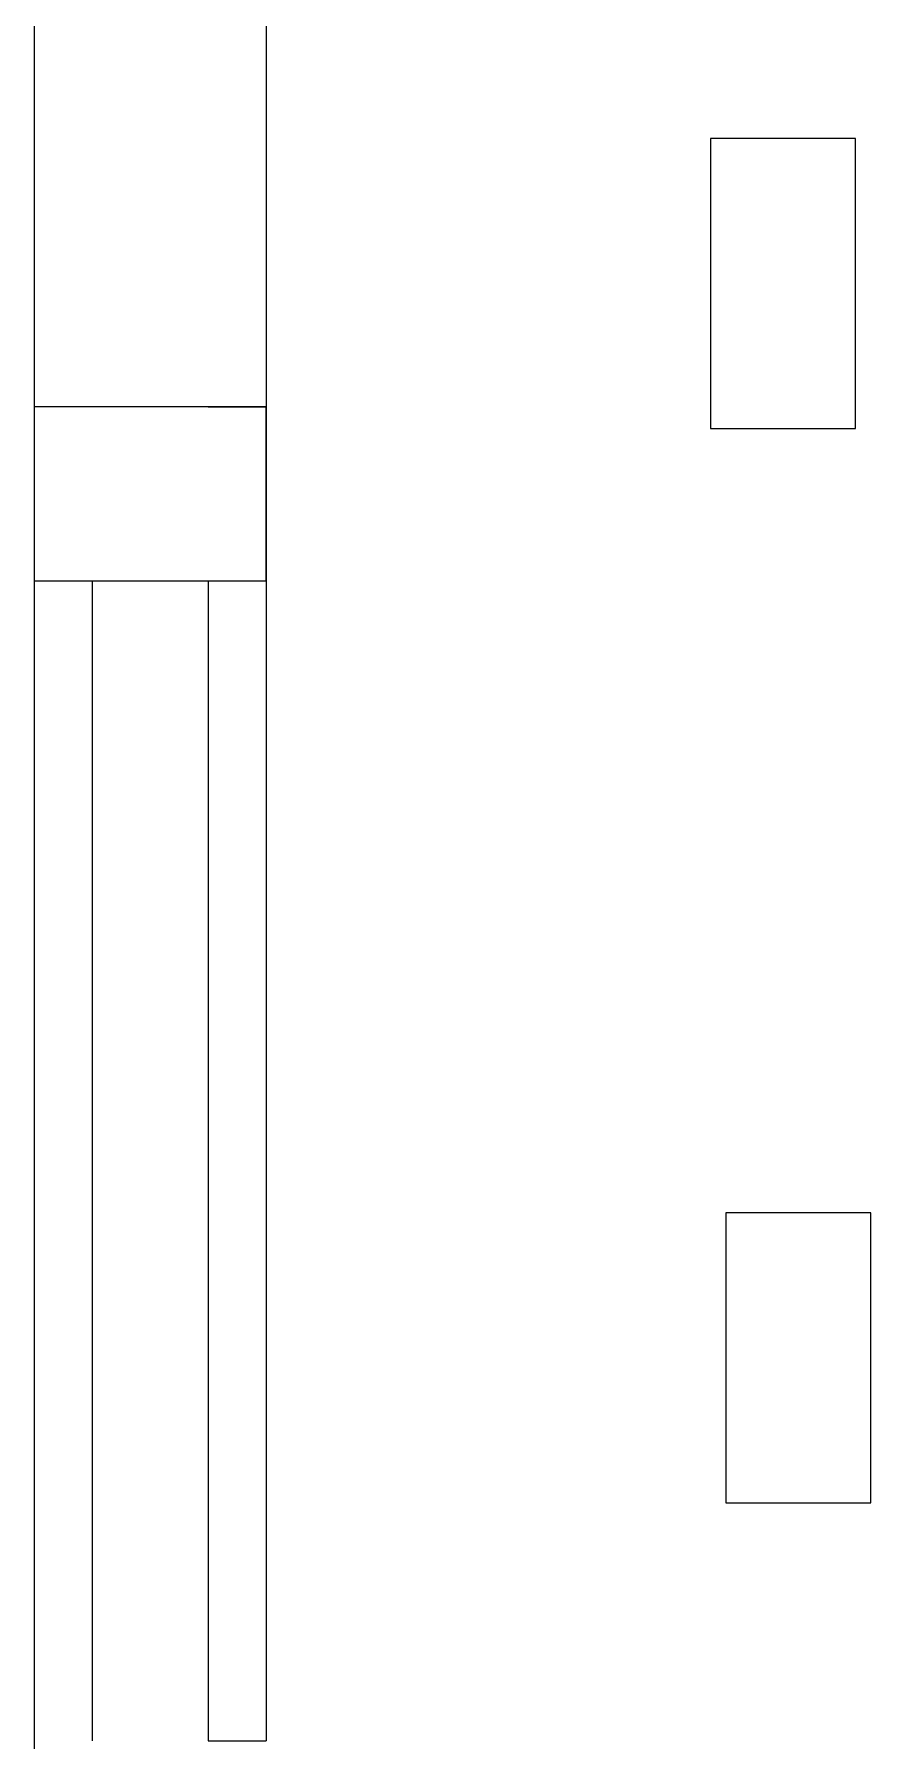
# Model space of a CAD drawing. Extents: x -19 to 297, y 0 to 420.
# Drawn here: x 155.17 to 162.38, y 186.61 to 201.32 of the extents above; entities that cross this region are included whole.
import ezdxf

# ---------------------------------------------------------------- set-up
doc = ezdxf.new("R2010")
doc.units = 0
doc.header["$MEASUREMENT"] = 0
doc.linetypes.add('K5LT_BASIC', pattern=[0])
doc.layers.add('Системный слой', color=7, linetype='Continuous')

# ---------------------------------------------------------------- blocks, each defined once
blk = doc.blocks.new('*U')
at = {"layer": 'Системный слой', "color": 5, "linetype": 'K5LT_BASIC'}
for p, q in [((162.249, 200.422), (160.999, 200.422)), ((160.999, 200.422), (160.999, 197.922)), ((162.249, 197.922), (162.249, 200.422)), ((157.167, 198.108), (155.167, 198.108)), ((155.167, 198.108), (155.167, 196.608)), ((157.167, 196.608), (157.167, 198.108)), ((160.999, 197.922), (162.249, 197.922)), ((155.167, 196.608), (157.167, 196.608)), ((162.381, 191.161), (161.131, 191.161)), ((161.131, 191.161), (161.131, 188.661)), ((162.381, 188.661), (162.381, 191.161)), ((161.131, 188.661), (162.381, 188.661))]:
    blk.add_line(p, q, dxfattribs=at)

msp = doc.modelspace()

# ---------------------------------------------------------------- linework, layer by layer
at = {"layer": 'Системный слой', "color": 5, "linetype": 'K5LT_BASIC'}
for p, q in [((155.167, 204.269), (155.167, 198.108)), ((157.167, 204.269), (157.167, 186.608)), ((156.667, 198.109), (157.167, 198.108)), ((155.167, 196.608), (157.167, 196.608)), ((155.167, 196.608), (155.167, 185.108)), ((155.667, 196.609), (155.667, 186.609)), ((156.667, 196.609), (157.167, 196.608)), ((156.667, 196.609), (156.667, 186.609)), ((156.667, 186.609), (157.167, 186.608))]:
    msp.add_line(p, q, dxfattribs=at)

# ---------------------------------------------------------------- block references
at = {"layer": 'Системный слой'}
msp.add_blockref('*U', (0, 0), dxfattribs=at)
msp.add_blockref('*U', (0, 0), dxfattribs=at)
msp.add_blockref('*U', (0, 0), dxfattribs=at)
msp.add_blockref('*U', (0, 0), dxfattribs=at)
msp.add_blockref('*U', (0, 0), dxfattribs=at)
msp.add_blockref('*U', (0, 0), dxfattribs=at)
msp.add_blockref('*U', (0, 0), dxfattribs=at)
msp.add_blockref('*U', (0, 0), dxfattribs=at)
msp.add_blockref('*U', (0, 0), dxfattribs=at)
msp.add_blockref('*U', (0, 0), dxfattribs=at)
msp.add_blockref('*U', (0, 0), dxfattribs=at)
msp.add_blockref('*U', (0, 0), dxfattribs=at)
msp.add_blockref('*U', (0, 0), dxfattribs=at)
msp.add_blockref('*U', (0, 0), dxfattribs=at)
msp.add_blockref('*U', (0, 0), dxfattribs=at)
msp.add_blockref('*U', (0, 0), dxfattribs=at)
msp.add_blockref('*U', (0, 0), dxfattribs=at)
msp.add_blockref('*U', (0, 0), dxfattribs=at)
msp.add_blockref('*U', (0, 0), dxfattribs=at)
msp.add_blockref('*U', (0, 0), dxfattribs=at)
msp.add_blockref('*U', (0, 0), dxfattribs=at)
msp.add_blockref('*U', (0, 0), dxfattribs=at)
msp.add_blockref('*U', (0, 0), dxfattribs=at)
msp.add_blockref('*U', (0, 0), dxfattribs=at)
msp.add_blockref('*U', (0, 0), dxfattribs=at)
msp.add_blockref('*U', (0, 0), dxfattribs=at)
msp.add_blockref('*U', (0, 0), dxfattribs=at)
msp.add_blockref('*U', (0, 0), dxfattribs=at)
msp.add_blockref('*U', (0, 0), dxfattribs=at)
msp.add_blockref('*U', (0, 0), dxfattribs=at)
msp.add_blockref('*U', (0, 0), dxfattribs=at)
msp.add_blockref('*U', (0, 0), dxfattribs=at)
msp.add_blockref('*U', (0, 0), dxfattribs=at)
msp.add_blockref('*U', (0, 0), dxfattribs=at)
msp.add_blockref('*U', (0, 0), dxfattribs=at)
msp.add_blockref('*U', (0, 0), dxfattribs=at)
msp.add_blockref('*U', (0, 0), dxfattribs=at)
msp.add_blockref('*U', (0, 0), dxfattribs=at)
msp.add_blockref('*U', (0, 0), dxfattribs=at)
msp.add_blockref('*U', (0, 0), dxfattribs=at)
msp.add_blockref('*U', (0, 0), dxfattribs=at)
msp.add_blockref('*U', (0, 0), dxfattribs=at)
msp.add_blockref('*U', (0, 0), dxfattribs=at)
msp.add_blockref('*U', (0, 0), dxfattribs=at)
msp.add_blockref('*U', (0, 0), dxfattribs=at)
msp.add_blockref('*U', (0, 0), dxfattribs=at)
msp.add_blockref('*U', (0, 0), dxfattribs=at)
msp.add_blockref('*U', (0, 0), dxfattribs=at)
msp.add_blockref('*U', (0, 0), dxfattribs=at)
msp.add_blockref('*U', (0, 0), dxfattribs=at)
msp.add_blockref('*U', (0, 0), dxfattribs=at)
msp.add_blockref('*U', (0, 0), dxfattribs=at)
msp.add_blockref('*U', (0, 0), dxfattribs=at)
msp.add_blockref('*U', (0, 0), dxfattribs=at)
msp.add_blockref('*U', (0, 0), dxfattribs=at)
msp.add_blockref('*U', (0, 0), dxfattribs=at)
msp.add_blockref('*U', (0, 0), dxfattribs=at)
msp.add_blockref('*U', (0, 0), dxfattribs=at)
msp.add_blockref('*U', (0, 0), dxfattribs=at)
msp.add_blockref('*U', (0, 0), dxfattribs=at)
msp.add_blockref('*U', (0, 0), dxfattribs=at)
msp.add_blockref('*U', (0, 0), dxfattribs=at)
msp.add_blockref('*U', (0, 0), dxfattribs=at)
msp.add_blockref('*U', (0, 0), dxfattribs=at)
msp.add_blockref('*U', (0, 0), dxfattribs=at)
msp.add_blockref('*U', (0, 0), dxfattribs=at)
msp.add_blockref('*U', (0, 0), dxfattribs=at)
msp.add_blockref('*U', (0, 0), dxfattribs=at)
msp.add_blockref('*U', (0, 0), dxfattribs=at)
msp.add_blockref('*U', (0, 0), dxfattribs=at)
msp.add_blockref('*U', (0, 0), dxfattribs=at)
msp.add_blockref('*U', (0, 0), dxfattribs=at)
msp.add_blockref('*U', (0, 0), dxfattribs=at)
msp.add_blockref('*U', (0, 0), dxfattribs=at)
msp.add_blockref('*U', (0, 0), dxfattribs=at)
msp.add_blockref('*U', (0, 0), dxfattribs=at)
msp.add_blockref('*U', (0, 0), dxfattribs=at)
msp.add_blockref('*U', (0, 0), dxfattribs=at)
msp.add_blockref('*U', (0, 0), dxfattribs=at)
msp.add_blockref('*U', (0, 0), dxfattribs=at)
msp.add_blockref('*U', (0, 0), dxfattribs=at)
msp.add_blockref('*U', (0, 0), dxfattribs=at)
msp.add_blockref('*U', (0, 0), dxfattribs=at)
msp.add_blockref('*U', (0, 0), dxfattribs=at)
msp.add_blockref('*U', (0, 0), dxfattribs=at)
msp.add_blockref('*U', (0, 0), dxfattribs=at)
msp.add_blockref('*U', (0, 0), dxfattribs=at)
msp.add_blockref('*U', (0, 0), dxfattribs=at)
msp.add_blockref('*U', (0, 0), dxfattribs=at)
msp.add_blockref('*U', (0, 0), dxfattribs=at)
msp.add_blockref('*U', (0, 0), dxfattribs=at)
msp.add_blockref('*U', (0, 0), dxfattribs=at)
msp.add_blockref('*U', (0, 0), dxfattribs=at)
msp.add_blockref('*U', (0, 0), dxfattribs=at)
msp.add_blockref('*U', (0, 0), dxfattribs=at)
msp.add_blockref('*U', (0, 0), dxfattribs=at)
msp.add_blockref('*U', (0, 0), dxfattribs=at)
msp.add_blockref('*U', (0, 0), dxfattribs=at)
msp.add_blockref('*U', (0, 0), dxfattribs=at)
msp.add_blockref('*U', (0, 0), dxfattribs=at)
msp.add_blockref('*U', (0, 0), dxfattribs=at)
msp.add_blockref('*U', (0, 0), dxfattribs=at)
msp.add_blockref('*U', (0, 0), dxfattribs=at)
msp.add_blockref('*U', (0, 0), dxfattribs=at)
msp.add_blockref('*U', (0, 0), dxfattribs=at)
msp.add_blockref('*U', (0, 0), dxfattribs=at)
msp.add_blockref('*U', (0, 0), dxfattribs=at)
msp.add_blockref('*U', (0, 0), dxfattribs=at)
msp.add_blockref('*U', (0, 0), dxfattribs=at)
msp.add_blockref('*U', (0, 0), dxfattribs=at)
msp.add_blockref('*U', (0, 0), dxfattribs=at)
msp.add_blockref('*U', (0, 0), dxfattribs=at)
msp.add_blockref('*U', (0, 0), dxfattribs=at)
msp.add_blockref('*U', (0, 0), dxfattribs=at)
msp.add_blockref('*U', (0, 0), dxfattribs=at)
msp.add_blockref('*U', (0, 0), dxfattribs=at)
msp.add_blockref('*U', (0, 0), dxfattribs=at)
msp.add_blockref('*U', (0, 0), dxfattribs=at)
msp.add_blockref('*U', (0, 0), dxfattribs=at)
msp.add_blockref('*U', (0, 0), dxfattribs=at)
msp.add_blockref('*U', (0, 0), dxfattribs=at)
msp.add_blockref('*U', (0, 0), dxfattribs=at)
msp.add_blockref('*U', (0, 0), dxfattribs=at)
msp.add_blockref('*U', (0, 0), dxfattribs=at)
msp.add_blockref('*U', (0, 0), dxfattribs=at)
msp.add_blockref('*U', (0, 0), dxfattribs=at)
msp.add_blockref('*U', (0, 0), dxfattribs=at)
msp.add_blockref('*U', (0, 0), dxfattribs=at)
msp.add_blockref('*U', (0, 0), dxfattribs=at)
msp.add_blockref('*U', (0, 0), dxfattribs=at)
msp.add_blockref('*U', (0, 0), dxfattribs=at)
msp.add_blockref('*U', (0, 0), dxfattribs=at)
msp.add_blockref('*U', (0, 0), dxfattribs=at)
msp.add_blockref('*U', (0, 0), dxfattribs=at)
msp.add_blockref('*U', (0, 0), dxfattribs=at)
msp.add_blockref('*U', (0, 0), dxfattribs=at)
msp.add_blockref('*U', (0, 0), dxfattribs=at)
msp.add_blockref('*U', (0, 0), dxfattribs=at)
msp.add_blockref('*U', (0, 0), dxfattribs=at)
msp.add_blockref('*U', (0, 0), dxfattribs=at)
msp.add_blockref('*U', (0, 0), dxfattribs=at)
msp.add_blockref('*U', (0, 0), dxfattribs=at)
msp.add_blockref('*U', (0, 0), dxfattribs=at)
msp.add_blockref('*U', (0, 0), dxfattribs=at)
msp.add_blockref('*U', (0, 0), dxfattribs=at)
msp.add_blockref('*U', (0, 0), dxfattribs=at)
msp.add_blockref('*U', (0, 0), dxfattribs=at)
msp.add_blockref('*U', (0, 0), dxfattribs=at)
msp.add_blockref('*U', (0, 0), dxfattribs=at)
msp.add_blockref('*U', (0, 0), dxfattribs=at)
msp.add_blockref('*U', (0, 0), dxfattribs=at)
msp.add_blockref('*U', (0, 0), dxfattribs=at)
msp.add_blockref('*U', (0, 0), dxfattribs=at)
msp.add_blockref('*U', (0, 0), dxfattribs=at)
msp.add_blockref('*U', (0, 0), dxfattribs=at)
msp.add_blockref('*U', (0, 0), dxfattribs=at)
msp.add_blockref('*U', (0, 0), dxfattribs=at)
msp.add_blockref('*U', (0, 0), dxfattribs=at)
msp.add_blockref('*U', (0, 0), dxfattribs=at)
msp.add_blockref('*U', (0, 0), dxfattribs=at)
msp.add_blockref('*U', (0, 0), dxfattribs=at)
msp.add_blockref('*U', (0, 0), dxfattribs=at)
msp.add_blockref('*U', (0, 0), dxfattribs=at)
msp.add_blockref('*U', (0, 0), dxfattribs=at)
msp.add_blockref('*U', (0, 0), dxfattribs=at)
msp.add_blockref('*U', (0, 0), dxfattribs=at)
msp.add_blockref('*U', (0, 0), dxfattribs=at)
msp.add_blockref('*U', (0, 0), dxfattribs=at)
msp.add_blockref('*U', (0, 0), dxfattribs=at)
msp.add_blockref('*U', (0, 0), dxfattribs=at)
msp.add_blockref('*U', (0, 0), dxfattribs=at)
msp.add_blockref('*U', (0, 0), dxfattribs=at)
msp.add_blockref('*U', (0, 0), dxfattribs=at)
msp.add_blockref('*U', (0, 0), dxfattribs=at)
msp.add_blockref('*U', (0, 0), dxfattribs=at)
msp.add_blockref('*U', (0, 0), dxfattribs=at)
msp.add_blockref('*U', (0, 0), dxfattribs=at)
msp.add_blockref('*U', (0, 0), dxfattribs=at)
msp.add_blockref('*U', (0, 0), dxfattribs=at)
msp.add_blockref('*U', (0, 0), dxfattribs=at)
msp.add_blockref('*U', (0, 0), dxfattribs=at)
msp.add_blockref('*U', (0, 0), dxfattribs=at)
msp.add_blockref('*U', (0, 0), dxfattribs=at)
msp.add_blockref('*U', (0, 0), dxfattribs=at)
msp.add_blockref('*U', (0, 0), dxfattribs=at)
msp.add_blockref('*U', (0, 0), dxfattribs=at)
msp.add_blockref('*U', (0, 0), dxfattribs=at)
msp.add_blockref('*U', (0, 0), dxfattribs=at)
msp.add_blockref('*U', (0, 0), dxfattribs=at)
msp.add_blockref('*U', (0, 0), dxfattribs=at)
msp.add_blockref('*U', (0, 0), dxfattribs=at)
msp.add_blockref('*U', (0, 0), dxfattribs=at)
msp.add_blockref('*U', (0, 0), dxfattribs=at)
msp.add_blockref('*U', (0, 0), dxfattribs=at)
msp.add_blockref('*U', (0, 0), dxfattribs=at)
msp.add_blockref('*U', (0, 0), dxfattribs=at)
msp.add_blockref('*U', (0, 0), dxfattribs=at)
msp.add_blockref('*U', (0, 0), dxfattribs=at)
msp.add_blockref('*U', (0, 0), dxfattribs=at)
msp.add_blockref('*U', (0, 0), dxfattribs=at)
msp.add_blockref('*U', (0, 0), dxfattribs=at)
msp.add_blockref('*U', (0, 0), dxfattribs=at)
msp.add_blockref('*U', (0, 0), dxfattribs=at)
msp.add_blockref('*U', (0, 0), dxfattribs=at)
msp.add_blockref('*U', (0, 0), dxfattribs=at)
msp.add_blockref('*U', (0, 0), dxfattribs=at)
msp.add_blockref('*U', (0, 0), dxfattribs=at)
msp.add_blockref('*U', (0, 0), dxfattribs=at)
msp.add_blockref('*U', (0, 0), dxfattribs=at)
msp.add_blockref('*U', (0, 0), dxfattribs=at)
msp.add_blockref('*U', (0, 0), dxfattribs=at)
msp.add_blockref('*U', (0, 0), dxfattribs=at)
msp.add_blockref('*U', (0, 0), dxfattribs=at)
msp.add_blockref('*U', (0, 0), dxfattribs=at)
msp.add_blockref('*U', (0, 0), dxfattribs=at)
msp.add_blockref('*U', (0, 0), dxfattribs=at)
msp.add_blockref('*U', (0, 0), dxfattribs=at)
msp.add_blockref('*U', (0, 0), dxfattribs=at)
msp.add_blockref('*U', (0, 0), dxfattribs=at)
msp.add_blockref('*U', (0, 0), dxfattribs=at)
msp.add_blockref('*U', (0, 0), dxfattribs=at)
msp.add_blockref('*U', (0, 0), dxfattribs=at)
msp.add_blockref('*U', (0, 0), dxfattribs=at)
msp.add_blockref('*U', (0, 0), dxfattribs=at)
msp.add_blockref('*U', (0, 0), dxfattribs=at)
msp.add_blockref('*U', (0, 0), dxfattribs=at)
msp.add_blockref('*U', (0, 0), dxfattribs=at)
msp.add_blockref('*U', (0, 0), dxfattribs=at)
msp.add_blockref('*U', (0, 0), dxfattribs=at)
msp.add_blockref('*U', (0, 0), dxfattribs=at)
msp.add_blockref('*U', (0, 0), dxfattribs=at)
msp.add_blockref('*U', (0, 0), dxfattribs=at)
msp.add_blockref('*U', (0, 0), dxfattribs=at)
msp.add_blockref('*U', (0, 0), dxfattribs=at)
msp.add_blockref('*U', (0, 0), dxfattribs=at)
msp.add_blockref('*U', (0, 0), dxfattribs=at)
msp.add_blockref('*U', (0, 0), dxfattribs=at)
msp.add_blockref('*U', (0, 0), dxfattribs=at)
msp.add_blockref('*U', (0, 0), dxfattribs=at)
msp.add_blockref('*U', (0, 0), dxfattribs=at)
msp.add_blockref('*U', (0, 0), dxfattribs=at)
msp.add_blockref('*U', (0, 0), dxfattribs=at)
msp.add_blockref('*U', (0, 0), dxfattribs=at)
msp.add_blockref('*U', (0, 0), dxfattribs=at)
msp.add_blockref('*U', (0, 0), dxfattribs=at)
msp.add_blockref('*U', (0, 0), dxfattribs=at)
msp.add_blockref('*U', (0, 0), dxfattribs=at)
msp.add_blockref('*U', (0, 0), dxfattribs=at)
msp.add_blockref('*U', (0, 0), dxfattribs=at)
msp.add_blockref('*U', (0, 0), dxfattribs=at)
msp.add_blockref('*U', (0, 0), dxfattribs=at)
msp.add_blockref('*U', (0, 0), dxfattribs=at)
msp.add_blockref('*U', (0, 0), dxfattribs=at)
msp.add_blockref('*U', (0, 0), dxfattribs=at)
msp.add_blockref('*U', (0, 0), dxfattribs=at)
msp.add_blockref('*U', (0, 0), dxfattribs=at)
msp.add_blockref('*U', (0, 0), dxfattribs=at)
msp.add_blockref('*U', (0, 0), dxfattribs=at)
msp.add_blockref('*U', (0, 0), dxfattribs=at)
msp.add_blockref('*U', (0, 0), dxfattribs=at)
msp.add_blockref('*U', (0, 0), dxfattribs=at)
msp.add_blockref('*U', (0, 0), dxfattribs=at)
msp.add_blockref('*U', (0, 0), dxfattribs=at)
msp.add_blockref('*U', (0, 0), dxfattribs=at)
msp.add_blockref('*U', (0, 0), dxfattribs=at)
msp.add_blockref('*U', (0, 0), dxfattribs=at)
msp.add_blockref('*U', (0, 0), dxfattribs=at)
msp.add_blockref('*U', (0, 0), dxfattribs=at)
msp.add_blockref('*U', (0, 0), dxfattribs=at)
msp.add_blockref('*U', (0, 0), dxfattribs=at)
msp.add_blockref('*U', (0, 0), dxfattribs=at)
msp.add_blockref('*U', (0, 0), dxfattribs=at)
msp.add_blockref('*U', (0, 0), dxfattribs=at)
msp.add_blockref('*U', (0, 0), dxfattribs=at)
msp.add_blockref('*U', (0, 0), dxfattribs=at)
msp.add_blockref('*U', (0, 0), dxfattribs=at)
msp.add_blockref('*U', (0, 0), dxfattribs=at)
msp.add_blockref('*U', (0, 0), dxfattribs=at)
msp.add_blockref('*U', (0, 0), dxfattribs=at)
msp.add_blockref('*U', (0, 0), dxfattribs=at)
msp.add_blockref('*U', (0, 0), dxfattribs=at)
msp.add_blockref('*U', (0, 0), dxfattribs=at)
msp.add_blockref('*U', (0, 0), dxfattribs=at)
msp.add_blockref('*U', (0, 0), dxfattribs=at)
msp.add_blockref('*U', (0, 0), dxfattribs=at)
msp.add_blockref('*U', (0, 0), dxfattribs=at)
msp.add_blockref('*U', (0, 0), dxfattribs=at)
msp.add_blockref('*U', (0, 0), dxfattribs=at)
msp.add_blockref('*U', (0, 0), dxfattribs=at)
msp.add_blockref('*U', (0, 0), dxfattribs=at)
msp.add_blockref('*U', (0, 0), dxfattribs=at)
msp.add_blockref('*U', (0, 0), dxfattribs=at)
msp.add_blockref('*U', (0, 0), dxfattribs=at)
msp.add_blockref('*U', (0, 0), dxfattribs=at)
msp.add_blockref('*U', (0, 0), dxfattribs=at)
msp.add_blockref('*U', (0, 0), dxfattribs=at)
msp.add_blockref('*U', (0, 0), dxfattribs=at)
msp.add_blockref('*U', (0, 0), dxfattribs=at)
msp.add_blockref('*U', (0, 0), dxfattribs=at)
msp.add_blockref('*U', (0, 0), dxfattribs=at)
msp.add_blockref('*U', (0, 0), dxfattribs=at)
msp.add_blockref('*U', (0, 0), dxfattribs=at)
msp.add_blockref('*U', (0, 0), dxfattribs=at)
msp.add_blockref('*U', (0, 0), dxfattribs=at)
msp.add_blockref('*U', (0, 0), dxfattribs=at)
msp.add_blockref('*U', (0, 0), dxfattribs=at)
msp.add_blockref('*U', (0, 0), dxfattribs=at)
msp.add_blockref('*U', (0, 0), dxfattribs=at)
msp.add_blockref('*U', (0, 0), dxfattribs=at)
msp.add_blockref('*U', (0, 0), dxfattribs=at)
msp.add_blockref('*U', (0, 0), dxfattribs=at)
msp.add_blockref('*U', (0, 0), dxfattribs=at)
msp.add_blockref('*U', (0, 0), dxfattribs=at)
msp.add_blockref('*U', (0, 0), dxfattribs=at)
msp.add_blockref('*U', (0, 0), dxfattribs=at)
msp.add_blockref('*U', (0, 0), dxfattribs=at)
msp.add_blockref('*U', (0, 0), dxfattribs=at)
msp.add_blockref('*U', (0, 0), dxfattribs=at)
msp.add_blockref('*U', (0, 0), dxfattribs=at)
msp.add_blockref('*U', (0, 0), dxfattribs=at)
msp.add_blockref('*U', (0, 0), dxfattribs=at)
msp.add_blockref('*U', (0, 0), dxfattribs=at)
msp.add_blockref('*U', (0, 0), dxfattribs=at)
msp.add_blockref('*U', (0, 0), dxfattribs=at)
msp.add_blockref('*U', (0, 0), dxfattribs=at)
msp.add_blockref('*U', (0, 0), dxfattribs=at)
msp.add_blockref('*U', (0, 0), dxfattribs=at)
msp.add_blockref('*U', (0, 0), dxfattribs=at)
msp.add_blockref('*U', (0, 0), dxfattribs=at)
msp.add_blockref('*U', (0, 0), dxfattribs=at)
msp.add_blockref('*U', (0, 0), dxfattribs=at)
msp.add_blockref('*U', (0, 0), dxfattribs=at)
msp.add_blockref('*U', (0, 0), dxfattribs=at)
msp.add_blockref('*U', (0, 0), dxfattribs=at)
msp.add_blockref('*U', (0, 0), dxfattribs=at)
msp.add_blockref('*U', (0, 0), dxfattribs=at)
msp.add_blockref('*U', (0, 0), dxfattribs=at)
msp.add_blockref('*U', (0, 0), dxfattribs=at)
msp.add_blockref('*U', (0, 0), dxfattribs=at)
msp.add_blockref('*U', (0, 0), dxfattribs=at)
msp.add_blockref('*U', (0, 0), dxfattribs=at)
msp.add_blockref('*U', (0, 0), dxfattribs=at)
msp.add_blockref('*U', (0, 0), dxfattribs=at)
msp.add_blockref('*U', (0, 0), dxfattribs=at)
msp.add_blockref('*U', (0, 0), dxfattribs=at)
msp.add_blockref('*U', (0, 0), dxfattribs=at)
msp.add_blockref('*U', (0, 0), dxfattribs=at)
msp.add_blockref('*U', (0, 0), dxfattribs=at)
msp.add_blockref('*U', (0, 0), dxfattribs=at)
msp.add_blockref('*U', (0, 0), dxfattribs=at)
msp.add_blockref('*U', (0, 0), dxfattribs=at)
msp.add_blockref('*U', (0, 0), dxfattribs=at)
msp.add_blockref('*U', (0, 0), dxfattribs=at)
msp.add_blockref('*U', (0, 0), dxfattribs=at)
msp.add_blockref('*U', (0, 0), dxfattribs=at)
msp.add_blockref('*U', (0, 0), dxfattribs=at)
msp.add_blockref('*U', (0, 0), dxfattribs=at)
msp.add_blockref('*U', (0, 0), dxfattribs=at)
msp.add_blockref('*U', (0, 0), dxfattribs=at)
msp.add_blockref('*U', (0, 0), dxfattribs=at)
msp.add_blockref('*U', (0, 0), dxfattribs=at)
msp.add_blockref('*U', (0, 0), dxfattribs=at)
msp.add_blockref('*U', (0, 0), dxfattribs=at)
msp.add_blockref('*U', (0, 0), dxfattribs=at)
msp.add_blockref('*U', (0, 0), dxfattribs=at)
msp.add_blockref('*U', (0, 0), dxfattribs=at)
msp.add_blockref('*U', (0, 0), dxfattribs=at)
msp.add_blockref('*U', (0, 0), dxfattribs=at)
msp.add_blockref('*U', (0, 0), dxfattribs=at)
msp.add_blockref('*U', (0, 0), dxfattribs=at)
msp.add_blockref('*U', (0, 0), dxfattribs=at)
msp.add_blockref('*U', (0, 0), dxfattribs=at)
msp.add_blockref('*U', (0, 0), dxfattribs=at)
msp.add_blockref('*U', (0, 0), dxfattribs=at)
msp.add_blockref('*U', (0, 0), dxfattribs=at)
msp.add_blockref('*U', (0, 0), dxfattribs=at)
msp.add_blockref('*U', (0, 0), dxfattribs=at)
msp.add_blockref('*U', (0, 0), dxfattribs=at)
msp.add_blockref('*U', (0, 0), dxfattribs=at)
msp.add_blockref('*U', (0, 0), dxfattribs=at)
msp.add_blockref('*U', (0, 0), dxfattribs=at)
msp.add_blockref('*U', (0, 0), dxfattribs=at)
msp.add_blockref('*U', (0, 0), dxfattribs=at)
msp.add_blockref('*U', (0, 0), dxfattribs=at)
msp.add_blockref('*U', (0, 0), dxfattribs=at)
msp.add_blockref('*U', (0, 0), dxfattribs=at)
msp.add_blockref('*U', (0, 0), dxfattribs=at)
msp.add_blockref('*U', (0, 0), dxfattribs=at)
msp.add_blockref('*U', (0, 0), dxfattribs=at)
msp.add_blockref('*U', (0, 0), dxfattribs=at)
msp.add_blockref('*U', (0, 0), dxfattribs=at)
msp.add_blockref('*U', (0, 0), dxfattribs=at)
msp.add_blockref('*U', (0, 0), dxfattribs=at)
msp.add_blockref('*U', (0, 0), dxfattribs=at)
msp.add_blockref('*U', (0, 0), dxfattribs=at)
msp.add_blockref('*U', (0, 0), dxfattribs=at)
msp.add_blockref('*U', (0, 0), dxfattribs=at)
msp.add_blockref('*U', (0, 0), dxfattribs=at)
msp.add_blockref('*U', (0, 0), dxfattribs=at)
msp.add_blockref('*U', (0, 0), dxfattribs=at)
msp.add_blockref('*U', (0, 0), dxfattribs=at)
msp.add_blockref('*U', (0, 0), dxfattribs=at)
msp.add_blockref('*U', (0, 0), dxfattribs=at)
msp.add_blockref('*U', (0, 0), dxfattribs=at)
msp.add_blockref('*U', (0, 0), dxfattribs=at)
msp.add_blockref('*U', (0, 0), dxfattribs=at)
msp.add_blockref('*U', (0, 0), dxfattribs=at)
msp.add_blockref('*U', (0, 0), dxfattribs=at)
msp.add_blockref('*U', (0, 0), dxfattribs=at)
msp.add_blockref('*U', (0, 0), dxfattribs=at)
msp.add_blockref('*U', (0, 0), dxfattribs=at)
msp.add_blockref('*U', (0, 0), dxfattribs=at)
msp.add_blockref('*U', (0, 0), dxfattribs=at)
msp.add_blockref('*U', (0, 0), dxfattribs=at)
msp.add_blockref('*U', (0, 0), dxfattribs=at)
msp.add_blockref('*U', (0, 0), dxfattribs=at)
msp.add_blockref('*U', (0, 0), dxfattribs=at)
msp.add_blockref('*U', (0, 0), dxfattribs=at)
msp.add_blockref('*U', (0, 0), dxfattribs=at)
msp.add_blockref('*U', (0, 0), dxfattribs=at)
msp.add_blockref('*U', (0, 0), dxfattribs=at)
msp.add_blockref('*U', (0, 0), dxfattribs=at)
msp.add_blockref('*U', (0, 0), dxfattribs=at)
msp.add_blockref('*U', (0, 0), dxfattribs=at)
msp.add_blockref('*U', (0, 0), dxfattribs=at)
msp.add_blockref('*U', (0, 0), dxfattribs=at)
msp.add_blockref('*U', (0, 0), dxfattribs=at)
msp.add_blockref('*U', (0, 0), dxfattribs=at)
msp.add_blockref('*U', (0, 0), dxfattribs=at)
msp.add_blockref('*U', (0, 0), dxfattribs=at)
msp.add_blockref('*U', (0, 0), dxfattribs=at)
msp.add_blockref('*U', (0, 0), dxfattribs=at)
msp.add_blockref('*U', (0, 0), dxfattribs=at)
msp.add_blockref('*U', (0, 0), dxfattribs=at)
msp.add_blockref('*U', (0, 0), dxfattribs=at)
msp.add_blockref('*U', (0, 0), dxfattribs=at)
msp.add_blockref('*U', (0, 0), dxfattribs=at)
msp.add_blockref('*U', (0, 0), dxfattribs=at)
msp.add_blockref('*U', (0, 0), dxfattribs=at)
msp.add_blockref('*U', (0, 0), dxfattribs=at)
msp.add_blockref('*U', (0, 0), dxfattribs=at)
msp.add_blockref('*U', (0, 0), dxfattribs=at)
msp.add_blockref('*U', (0, 0), dxfattribs=at)
msp.add_blockref('*U', (0, 0), dxfattribs=at)
msp.add_blockref('*U', (0, 0), dxfattribs=at)
msp.add_blockref('*U', (0, 0), dxfattribs=at)
msp.add_blockref('*U', (0, 0), dxfattribs=at)
msp.add_blockref('*U', (0, 0), dxfattribs=at)
msp.add_blockref('*U', (0, 0), dxfattribs=at)
msp.add_blockref('*U', (0, 0), dxfattribs=at)

doc.saveas('drawing.dxf')
